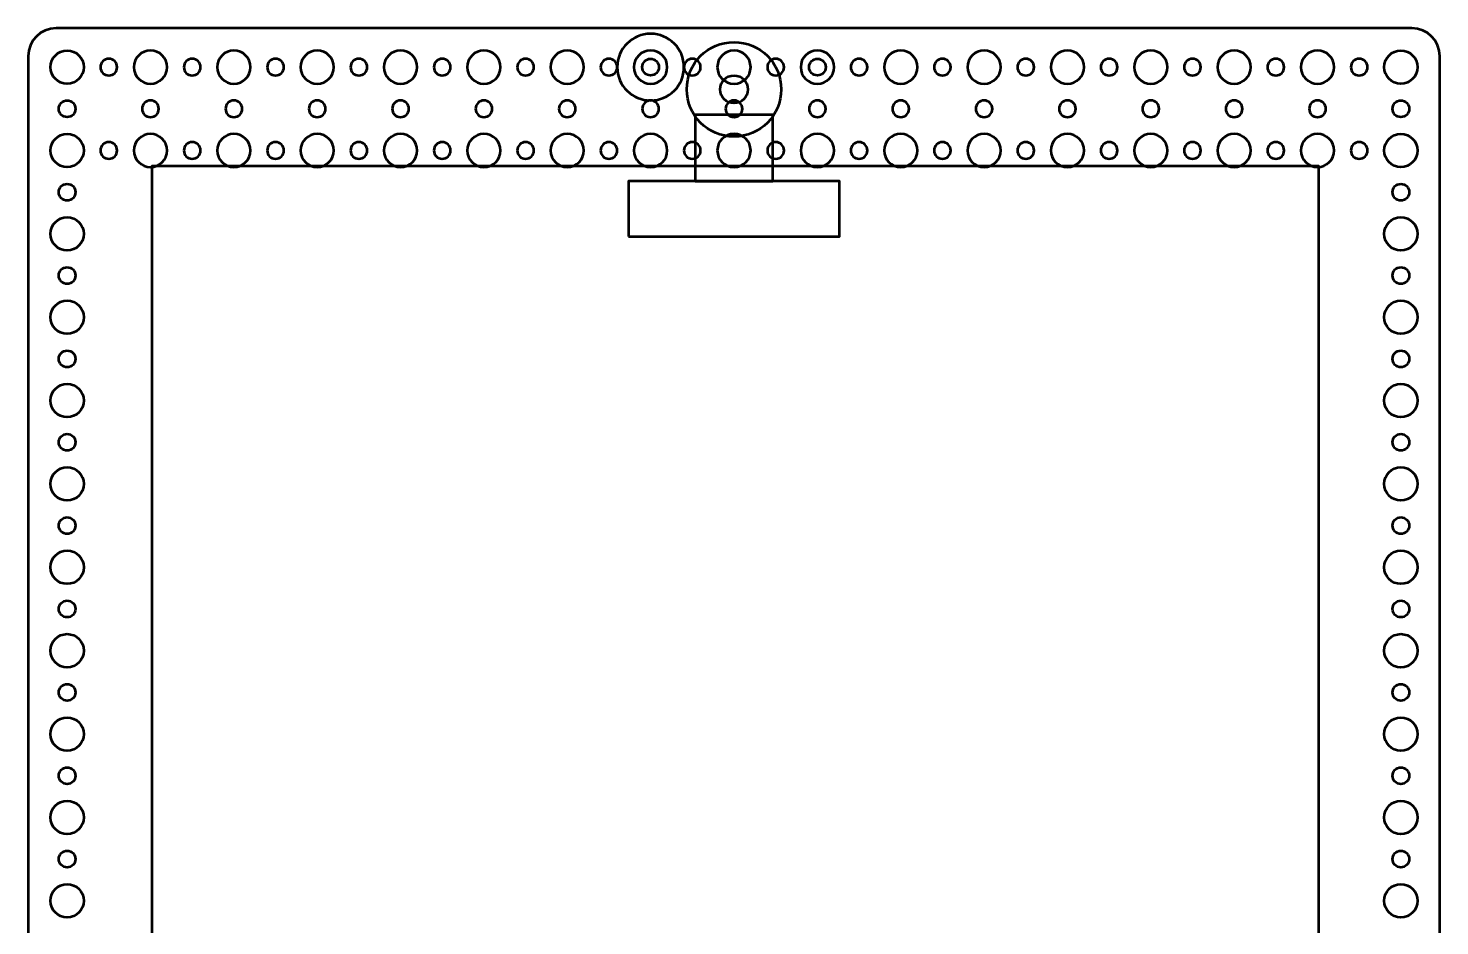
# Model space of a CAD drawing. Header units: centimetres. Extents: x -12.7 to 12.7, y -16.4 to 16.4.
# Drawn here: x -12.7 to 12.7, y 0.3 to 16.45 of the extents above; entities that cross this region are included whole.
import ezdxf

# ---------------------------------------------------------------- set-up
doc = ezdxf.new("R2010")
doc.units = ezdxf.units.CM
doc.header["$MEASUREMENT"] = 0
doc.layers.add('Layer 1', color=7, linetype='Continuous')

msp = doc.modelspace()

# ---------------------------------------------------------------- linework, layer by layer
at = {"layer": 'Layer 1', "color": 4, "lineweight": 53}
for points in [[(-0.70002, 13.70001), (0.69998, 13.70001), (0.69998, 14.89017), (-0.70002, 14.89017), (-0.70002, 13.70001)], [(-10.47354, -15.7323), (10.52646, -15.7323), (10.52646, 13.9677), (-10.47354, 13.9677), (-10.47354, -15.7323)], [(-1.90002, 12.7), (1.89998, 12.7), (1.89998, 13.7), (-1.90002, 13.7), (-1.90002, 12.7)]]:
    msp.add_lwpolyline(points, close=True, dxfattribs=at)
at = {"layer": 'Layer 1', "lineweight": 53}
for centre, major_axis in [((-11.99999, 15.74999), (0, 0.30001)), ((12.00001, 15.74999), (0, 0.30001)), ((-12, 15), (0, 0.15)), ((12, 15), (0, 0.15)), ((-11.99999, 14.24999), (0, 0.30001)), ((12.00001, 14.24999), (0, 0.30001)), ((-12, 13.5), (0, 0.15)), ((12, 13.5), (0, 0.15)), ((-11.99999, 12.74999), (0, 0.30001)), ((12.00001, 12.74999), (0, 0.30001)), ((-12, 12), (0, 0.15)), ((12, 12), (0, 0.15)), ((-11.99999, 11.24999), (0, 0.30001)), ((12.00001, 11.24999), (0, 0.30001)), ((-12, 10.5), (0, 0.15)), ((12, 10.5), (0, 0.15)), ((-11.99999, 9.74999), (0, 0.30001)), ((12.00001, 9.74999), (0, 0.30001)), ((-12, 9), (0, 0.15)), ((12, 9), (0, 0.15)), ((-11.99999, 8.24999), (0, 0.30001)), ((12.00001, 8.24999), (0, 0.30001)), ((-12, 7.5), (0, 0.15)), ((12, 7.5), (0, 0.15)), ((-11.99999, 6.74999), (0, 0.30001)), ((12.00001, 6.74999), (0, 0.30001)), ((-12, 6), (0, 0.15)), ((12, 6), (0, 0.15)), ((-11.99999, 5.24999), (0, 0.30001)), ((12.00001, 5.24999), (0, 0.30001)), ((-12, 4.5), (0, 0.15)), ((12, 4.5), (0, 0.15)), ((-11.99999, 3.74999), (0, 0.30001)), ((12.00001, 3.74999), (0, 0.30001)), ((-12, 3), (0, 0.15)), ((12, 3), (0, 0.15)), ((-11.99999, 2.24999), (0, 0.30001)), ((12.00001, 2.24999), (0, 0.30001)), ((-12, 1.5), (0, 0.15)), ((12, 1.5), (0, 0.15)), ((-11.99999, 0.74999), (0, 0.30001)), ((12.00001, 0.74999), (0, 0.30001))]:
    msp.add_ellipse(centre, major_axis=major_axis, ratio=1, dxfattribs=at)
at = {"layer": 'Layer 1', "color": 4, "lineweight": 53}
for centre, major_axis in [((0, 15.35), (0, 0.85)), ((-1.5, 15.75), (0, 0.15)), ((1.5, 15.75), (0, 0.15)), ((0, 15.35), (0, 0.25))]:
    msp.add_ellipse(centre, major_axis=major_axis, ratio=1, dxfattribs=at)
at = {"layer": 'Layer 1', "lineweight": 53}
for points, knots in [([(-12.7, -15.95), (-12.7, -15.95), (-12.7, 15.95), (-12.7, 15.95), (-12.7, 15.95), (-12.7, 16.22614), (-12.47614, 16.45), (-12.2, 16.45), (-12.2, 16.45), (-12.2, 16.45), (12.2, 16.45), (12.2, 16.45), (12.2, 16.45), (12.47614, 16.45), (12.7, 16.22614), (12.7, 15.95), (12.7, 15.95), (12.7, 15.95), (12.7, -15.95), (12.7, -15.95), (12.7, -15.95), (12.7, -16.22614), (12.47614, -16.45), (12.2, -16.45), (12.2, -16.45), (12.2, -16.45), (-12.2, -16.45), (-12.2, -16.45), (-12.2, -16.45), (-12.47614, -16.45), (-12.7, -16.22614), (-12.7, -15.95)], [0, 0, 0, 0, 0.11111111, 0.11111111, 0.11111111, 0.11111111, 0.22222222, 0.22222222, 0.22222222, 0.22222222, 0.33333333, 0.33333333, 0.33333333, 0.33333333, 0.44444444, 0.44444444, 0.44444444, 0.44444444, 0.55555556, 0.55555556, 0.55555556, 0.55555556, 0.66666667, 0.66666667, 0.66666667, 0.66666667, 0.77777778, 0.77777778, 0.77777778, 0.77777778, 1, 1, 1, 1]), ([(-10.8, 15.75), (-10.8, 15.91569), (-10.66569, 16.05), (-10.5, 16.05), (-10.5, 16.05), (-10.33431, 16.05), (-10.2, 15.91569), (-10.2, 15.75), (-10.2, 15.75), (-10.2, 15.58431), (-10.33431, 15.45), (-10.5, 15.45), (-10.5, 15.45), (-10.66569, 15.45), (-10.8, 15.58431), (-10.8, 15.75)], [0, 0, 0, 0, 0.2, 0.2, 0.2, 0.2, 0.4, 0.4, 0.4, 0.4, 0.6, 0.6, 0.6, 0.6, 1, 1, 1, 1]), ([(-9.3, 15.75), (-9.3, 15.91569), (-9.16569, 16.05), (-9, 16.05), (-9, 16.05), (-8.83431, 16.05), (-8.7, 15.91569), (-8.7, 15.75), (-8.7, 15.75), (-8.7, 15.58431), (-8.83431, 15.45), (-9, 15.45), (-9, 15.45), (-9.16569, 15.45), (-9.3, 15.58431), (-9.3, 15.75)], [0, 0, 0, 0, 0.2, 0.2, 0.2, 0.2, 0.4, 0.4, 0.4, 0.4, 0.6, 0.6, 0.6, 0.6, 1, 1, 1, 1]), ([(-7.8, 15.75), (-7.8, 15.91569), (-7.66569, 16.05), (-7.5, 16.05), (-7.5, 16.05), (-7.33431, 16.05), (-7.2, 15.91569), (-7.2, 15.75), (-7.2, 15.75), (-7.2, 15.58431), (-7.33431, 15.45), (-7.5, 15.45), (-7.5, 15.45), (-7.66569, 15.45), (-7.8, 15.58431), (-7.8, 15.75)], [0, 0, 0, 0, 0.2, 0.2, 0.2, 0.2, 0.4, 0.4, 0.4, 0.4, 0.6, 0.6, 0.6, 0.6, 1, 1, 1, 1]), ([(-6.3, 15.75), (-6.3, 15.91569), (-6.16569, 16.05), (-6, 16.05), (-6, 16.05), (-5.83431, 16.05), (-5.7, 15.91569), (-5.7, 15.75), (-5.7, 15.75), (-5.7, 15.58431), (-5.83431, 15.45), (-6, 15.45), (-6, 15.45), (-6.16569, 15.45), (-6.3, 15.58431), (-6.3, 15.75)], [0, 0, 0, 0, 0.2, 0.2, 0.2, 0.2, 0.4, 0.4, 0.4, 0.4, 0.6, 0.6, 0.6, 0.6, 1, 1, 1, 1]), ([(-4.8, 15.75), (-4.8, 15.91569), (-4.66569, 16.05), (-4.5, 16.05), (-4.5, 16.05), (-4.33431, 16.05), (-4.2, 15.91569), (-4.2, 15.75), (-4.2, 15.75), (-4.2, 15.58431), (-4.33431, 15.45), (-4.5, 15.45), (-4.5, 15.45), (-4.66569, 15.45), (-4.8, 15.58431), (-4.8, 15.75)], [0, 0, 0, 0, 0.2, 0.2, 0.2, 0.2, 0.4, 0.4, 0.4, 0.4, 0.6, 0.6, 0.6, 0.6, 1, 1, 1, 1]), ([(-3.3, 15.75), (-3.3, 15.91569), (-3.16569, 16.05), (-3, 16.05), (-3, 16.05), (-2.83431, 16.05), (-2.7, 15.91569), (-2.7, 15.75), (-2.7, 15.75), (-2.7, 15.58431), (-2.83431, 15.45), (-3, 15.45), (-3, 15.45), (-3.16569, 15.45), (-3.3, 15.58431), (-3.3, 15.75)], [0, 0, 0, 0, 0.2, 0.2, 0.2, 0.2, 0.4, 0.4, 0.4, 0.4, 0.6, 0.6, 0.6, 0.6, 1, 1, 1, 1]), ([(-1.8, 15.75), (-1.8, 15.91569), (-1.66569, 16.05), (-1.5, 16.05), (-1.5, 16.05), (-1.33431, 16.05), (-1.2, 15.91569), (-1.2, 15.75), (-1.2, 15.75), (-1.2, 15.58431), (-1.33431, 15.45), (-1.5, 15.45), (-1.5, 15.45), (-1.66569, 15.45), (-1.8, 15.58431), (-1.8, 15.75)], [0, 0, 0, 0, 0.2, 0.2, 0.2, 0.2, 0.4, 0.4, 0.4, 0.4, 0.6, 0.6, 0.6, 0.6, 1, 1, 1, 1]), ([(-0.3, 15.75), (-0.3, 15.91569), (-0.16569, 16.05), (0, 16.05), (0, 16.05), (0.16569, 16.05), (0.3, 15.91569), (0.3, 15.75), (0.3, 15.75), (0.3, 15.58431), (0.16569, 15.45), (0, 15.45), (0, 15.45), (-0.16569, 15.45), (-0.3, 15.58431), (-0.3, 15.75)], [0, 0, 0, 0, 0.2, 0.2, 0.2, 0.2, 0.4, 0.4, 0.4, 0.4, 0.6, 0.6, 0.6, 0.6, 1, 1, 1, 1]), ([(1.2, 15.75), (1.2, 15.91569), (1.33431, 16.05), (1.5, 16.05), (1.5, 16.05), (1.66569, 16.05), (1.8, 15.91569), (1.8, 15.75), (1.8, 15.75), (1.8, 15.58431), (1.66569, 15.45), (1.5, 15.45), (1.5, 15.45), (1.33431, 15.45), (1.2, 15.58431), (1.2, 15.75)], [0, 0, 0, 0, 0.2, 0.2, 0.2, 0.2, 0.4, 0.4, 0.4, 0.4, 0.6, 0.6, 0.6, 0.6, 1, 1, 1, 1]), ([(2.7, 15.75), (2.7, 15.91569), (2.83431, 16.05), (3, 16.05), (3, 16.05), (3.16569, 16.05), (3.3, 15.91569), (3.3, 15.75), (3.3, 15.75), (3.3, 15.58431), (3.16569, 15.45), (3, 15.45), (3, 15.45), (2.83431, 15.45), (2.7, 15.58431), (2.7, 15.75)], [0, 0, 0, 0, 0.2, 0.2, 0.2, 0.2, 0.4, 0.4, 0.4, 0.4, 0.6, 0.6, 0.6, 0.6, 1, 1, 1, 1]), ([(4.2, 15.75), (4.2, 15.91569), (4.33431, 16.05), (4.5, 16.05), (4.5, 16.05), (4.66569, 16.05), (4.8, 15.91569), (4.8, 15.75), (4.8, 15.75), (4.8, 15.58431), (4.66569, 15.45), (4.5, 15.45), (4.5, 15.45), (4.33431, 15.45), (4.2, 15.58431), (4.2, 15.75)], [0, 0, 0, 0, 0.2, 0.2, 0.2, 0.2, 0.4, 0.4, 0.4, 0.4, 0.6, 0.6, 0.6, 0.6, 1, 1, 1, 1]), ([(5.7, 15.75), (5.7, 15.91569), (5.83431, 16.05), (6, 16.05), (6, 16.05), (6.16569, 16.05), (6.3, 15.91569), (6.3, 15.75), (6.3, 15.75), (6.3, 15.58431), (6.16569, 15.45), (6, 15.45), (6, 15.45), (5.83431, 15.45), (5.7, 15.58431), (5.7, 15.75)], [0, 0, 0, 0, 0.2, 0.2, 0.2, 0.2, 0.4, 0.4, 0.4, 0.4, 0.6, 0.6, 0.6, 0.6, 1, 1, 1, 1]), ([(7.2, 15.75), (7.2, 15.91569), (7.33431, 16.05), (7.5, 16.05), (7.5, 16.05), (7.66569, 16.05), (7.8, 15.91569), (7.8, 15.75), (7.8, 15.75), (7.8, 15.58431), (7.66569, 15.45), (7.5, 15.45), (7.5, 15.45), (7.33431, 15.45), (7.2, 15.58431), (7.2, 15.75)], [0, 0, 0, 0, 0.2, 0.2, 0.2, 0.2, 0.4, 0.4, 0.4, 0.4, 0.6, 0.6, 0.6, 0.6, 1, 1, 1, 1]), ([(8.7, 15.75), (8.7, 15.91569), (8.83431, 16.05), (9, 16.05), (9, 16.05), (9.16569, 16.05), (9.3, 15.91569), (9.3, 15.75), (9.3, 15.75), (9.3, 15.58431), (9.16569, 15.45), (9, 15.45), (9, 15.45), (8.83431, 15.45), (8.7, 15.58431), (8.7, 15.75)], [0, 0, 0, 0, 0.2, 0.2, 0.2, 0.2, 0.4, 0.4, 0.4, 0.4, 0.6, 0.6, 0.6, 0.6, 1, 1, 1, 1]), ([(10.2, 15.75), (10.2, 15.91569), (10.33431, 16.05), (10.5, 16.05), (10.5, 16.05), (10.66569, 16.05), (10.8, 15.91569), (10.8, 15.75), (10.8, 15.75), (10.8, 15.58431), (10.66569, 15.45), (10.5, 15.45), (10.5, 15.45), (10.33431, 15.45), (10.2, 15.58431), (10.2, 15.75)], [0, 0, 0, 0, 0.2, 0.2, 0.2, 0.2, 0.4, 0.4, 0.4, 0.4, 0.6, 0.6, 0.6, 0.6, 1, 1, 1, 1]), ([(-11.4, 15.75), (-11.4, 15.83284), (-11.33284, 15.9), (-11.25, 15.9), (-11.25, 15.9), (-11.16716, 15.9), (-11.1, 15.83284), (-11.1, 15.75), (-11.1, 15.75), (-11.1, 15.66716), (-11.16716, 15.6), (-11.25, 15.6), (-11.25, 15.6), (-11.33284, 15.6), (-11.4, 15.66716), (-11.4, 15.75)], [0, 0, 0, 0, 0.2, 0.2, 0.2, 0.2, 0.4, 0.4, 0.4, 0.4, 0.6, 0.6, 0.6, 0.6, 1, 1, 1, 1]), ([(-9.9, 15.75), (-9.9, 15.83284), (-9.83284, 15.9), (-9.75, 15.9), (-9.75, 15.9), (-9.66716, 15.9), (-9.6, 15.83284), (-9.6, 15.75), (-9.6, 15.75), (-9.6, 15.66716), (-9.66716, 15.6), (-9.75, 15.6), (-9.75, 15.6), (-9.83284, 15.6), (-9.9, 15.66716), (-9.9, 15.75)], [0, 0, 0, 0, 0.2, 0.2, 0.2, 0.2, 0.4, 0.4, 0.4, 0.4, 0.6, 0.6, 0.6, 0.6, 1, 1, 1, 1]), ([(-8.4, 15.75), (-8.4, 15.83284), (-8.33284, 15.9), (-8.25, 15.9), (-8.25, 15.9), (-8.16716, 15.9), (-8.1, 15.83284), (-8.1, 15.75), (-8.1, 15.75), (-8.1, 15.66716), (-8.16716, 15.6), (-8.25, 15.6), (-8.25, 15.6), (-8.33284, 15.6), (-8.4, 15.66716), (-8.4, 15.75)], [0, 0, 0, 0, 0.2, 0.2, 0.2, 0.2, 0.4, 0.4, 0.4, 0.4, 0.6, 0.6, 0.6, 0.6, 1, 1, 1, 1]), ([(-6.9, 15.75), (-6.9, 15.83284), (-6.83284, 15.9), (-6.75, 15.9), (-6.75, 15.9), (-6.66716, 15.9), (-6.6, 15.83284), (-6.6, 15.75), (-6.6, 15.75), (-6.6, 15.66716), (-6.66716, 15.6), (-6.75, 15.6), (-6.75, 15.6), (-6.83284, 15.6), (-6.9, 15.66716), (-6.9, 15.75)], [0, 0, 0, 0, 0.2, 0.2, 0.2, 0.2, 0.4, 0.4, 0.4, 0.4, 0.6, 0.6, 0.6, 0.6, 1, 1, 1, 1]), ([(-5.4, 15.75), (-5.4, 15.83284), (-5.33284, 15.9), (-5.25, 15.9), (-5.25, 15.9), (-5.16716, 15.9), (-5.1, 15.83284), (-5.1, 15.75), (-5.1, 15.75), (-5.1, 15.66716), (-5.16716, 15.6), (-5.25, 15.6), (-5.25, 15.6), (-5.33284, 15.6), (-5.4, 15.66716), (-5.4, 15.75)], [0, 0, 0, 0, 0.2, 0.2, 0.2, 0.2, 0.4, 0.4, 0.4, 0.4, 0.6, 0.6, 0.6, 0.6, 1, 1, 1, 1]), ([(-3.9, 15.75), (-3.9, 15.83284), (-3.83284, 15.9), (-3.75, 15.9), (-3.75, 15.9), (-3.66716, 15.9), (-3.6, 15.83284), (-3.6, 15.75), (-3.6, 15.75), (-3.6, 15.66716), (-3.66716, 15.6), (-3.75, 15.6), (-3.75, 15.6), (-3.83284, 15.6), (-3.9, 15.66716), (-3.9, 15.75)], [0, 0, 0, 0, 0.2, 0.2, 0.2, 0.2, 0.4, 0.4, 0.4, 0.4, 0.6, 0.6, 0.6, 0.6, 1, 1, 1, 1]), ([(-2.4, 15.75), (-2.4, 15.83284), (-2.33284, 15.9), (-2.25, 15.9), (-2.25, 15.9), (-2.16716, 15.9), (-2.1, 15.83284), (-2.1, 15.75), (-2.1, 15.75), (-2.1, 15.66716), (-2.16716, 15.6), (-2.25, 15.6), (-2.25, 15.6), (-2.33284, 15.6), (-2.4, 15.66716), (-2.4, 15.75)], [0, 0, 0, 0, 0.2, 0.2, 0.2, 0.2, 0.4, 0.4, 0.4, 0.4, 0.6, 0.6, 0.6, 0.6, 1, 1, 1, 1]), ([(-0.9, 15.75), (-0.9, 15.83284), (-0.83284, 15.9), (-0.75, 15.9), (-0.75, 15.9), (-0.66716, 15.9), (-0.6, 15.83284), (-0.6, 15.75), (-0.6, 15.75), (-0.6, 15.66716), (-0.66716, 15.6), (-0.75, 15.6), (-0.75, 15.6), (-0.83284, 15.6), (-0.9, 15.66716), (-0.9, 15.75)], [0, 0, 0, 0, 0.2, 0.2, 0.2, 0.2, 0.4, 0.4, 0.4, 0.4, 0.6, 0.6, 0.6, 0.6, 1, 1, 1, 1]), ([(0.6, 15.75), (0.6, 15.83284), (0.66716, 15.9), (0.75, 15.9), (0.75, 15.9), (0.83284, 15.9), (0.9, 15.83284), (0.9, 15.75), (0.9, 15.75), (0.9, 15.66716), (0.83284, 15.6), (0.75, 15.6), (0.75, 15.6), (0.66716, 15.6), (0.6, 15.66716), (0.6, 15.75)], [0, 0, 0, 0, 0.2, 0.2, 0.2, 0.2, 0.4, 0.4, 0.4, 0.4, 0.6, 0.6, 0.6, 0.6, 1, 1, 1, 1]), ([(2.1, 15.75), (2.1, 15.83284), (2.16716, 15.9), (2.25, 15.9), (2.25, 15.9), (2.33284, 15.9), (2.4, 15.83284), (2.4, 15.75), (2.4, 15.75), (2.4, 15.66716), (2.33284, 15.6), (2.25, 15.6), (2.25, 15.6), (2.16716, 15.6), (2.1, 15.66716), (2.1, 15.75)], [0, 0, 0, 0, 0.2, 0.2, 0.2, 0.2, 0.4, 0.4, 0.4, 0.4, 0.6, 0.6, 0.6, 0.6, 1, 1, 1, 1]), ([(3.6, 15.75), (3.6, 15.83284), (3.66716, 15.9), (3.75, 15.9), (3.75, 15.9), (3.83284, 15.9), (3.9, 15.83284), (3.9, 15.75), (3.9, 15.75), (3.9, 15.66716), (3.83284, 15.6), (3.75, 15.6), (3.75, 15.6), (3.66716, 15.6), (3.6, 15.66716), (3.6, 15.75)], [0, 0, 0, 0, 0.2, 0.2, 0.2, 0.2, 0.4, 0.4, 0.4, 0.4, 0.6, 0.6, 0.6, 0.6, 1, 1, 1, 1]), ([(5.1, 15.75), (5.1, 15.83284), (5.16716, 15.9), (5.25, 15.9), (5.25, 15.9), (5.33284, 15.9), (5.4, 15.83284), (5.4, 15.75), (5.4, 15.75), (5.4, 15.66716), (5.33284, 15.6), (5.25, 15.6), (5.25, 15.6), (5.16716, 15.6), (5.1, 15.66716), (5.1, 15.75)], [0, 0, 0, 0, 0.2, 0.2, 0.2, 0.2, 0.4, 0.4, 0.4, 0.4, 0.6, 0.6, 0.6, 0.6, 1, 1, 1, 1]), ([(6.6, 15.75), (6.6, 15.83284), (6.66716, 15.9), (6.75, 15.9), (6.75, 15.9), (6.83284, 15.9), (6.9, 15.83284), (6.9, 15.75), (6.9, 15.75), (6.9, 15.66716), (6.83284, 15.6), (6.75, 15.6), (6.75, 15.6), (6.66716, 15.6), (6.6, 15.66716), (6.6, 15.75)], [0, 0, 0, 0, 0.2, 0.2, 0.2, 0.2, 0.4, 0.4, 0.4, 0.4, 0.6, 0.6, 0.6, 0.6, 1, 1, 1, 1]), ([(8.1, 15.75), (8.1, 15.83284), (8.16716, 15.9), (8.25, 15.9), (8.25, 15.9), (8.33284, 15.9), (8.4, 15.83284), (8.4, 15.75), (8.4, 15.75), (8.4, 15.66716), (8.33284, 15.6), (8.25, 15.6), (8.25, 15.6), (8.16716, 15.6), (8.1, 15.66716), (8.1, 15.75)], [0, 0, 0, 0, 0.2, 0.2, 0.2, 0.2, 0.4, 0.4, 0.4, 0.4, 0.6, 0.6, 0.6, 0.6, 1, 1, 1, 1]), ([(9.6, 15.75), (9.6, 15.83284), (9.66716, 15.9), (9.75, 15.9), (9.75, 15.9), (9.83284, 15.9), (9.9, 15.83284), (9.9, 15.75), (9.9, 15.75), (9.9, 15.66716), (9.83284, 15.6), (9.75, 15.6), (9.75, 15.6), (9.66716, 15.6), (9.6, 15.66716), (9.6, 15.75)], [0, 0, 0, 0, 0.2, 0.2, 0.2, 0.2, 0.4, 0.4, 0.4, 0.4, 0.6, 0.6, 0.6, 0.6, 1, 1, 1, 1]), ([(11.1, 15.75), (11.1, 15.83284), (11.16716, 15.9), (11.25, 15.9), (11.25, 15.9), (11.33284, 15.9), (11.4, 15.83284), (11.4, 15.75), (11.4, 15.75), (11.4, 15.66716), (11.33284, 15.6), (11.25, 15.6), (11.25, 15.6), (11.16716, 15.6), (11.1, 15.66716), (11.1, 15.75)], [0, 0, 0, 0, 0.2, 0.2, 0.2, 0.2, 0.4, 0.4, 0.4, 0.4, 0.6, 0.6, 0.6, 0.6, 1, 1, 1, 1]), ([(-10.65, 15), (-10.65, 15.08284), (-10.58284, 15.15), (-10.5, 15.15), (-10.5, 15.15), (-10.41716, 15.15), (-10.35, 15.08284), (-10.35, 15), (-10.35, 15), (-10.35, 14.91716), (-10.41716, 14.85), (-10.5, 14.85), (-10.5, 14.85), (-10.58284, 14.85), (-10.65, 14.91716), (-10.65, 15)], [0, 0, 0, 0, 0.2, 0.2, 0.2, 0.2, 0.4, 0.4, 0.4, 0.4, 0.6, 0.6, 0.6, 0.6, 1, 1, 1, 1]), ([(-9.15, 15), (-9.15, 15.08284), (-9.08284, 15.15), (-9, 15.15), (-9, 15.15), (-8.91716, 15.15), (-8.85, 15.08284), (-8.85, 15), (-8.85, 15), (-8.85, 14.91716), (-8.91716, 14.85), (-9, 14.85), (-9, 14.85), (-9.08284, 14.85), (-9.15, 14.91716), (-9.15, 15)], [0, 0, 0, 0, 0.2, 0.2, 0.2, 0.2, 0.4, 0.4, 0.4, 0.4, 0.6, 0.6, 0.6, 0.6, 1, 1, 1, 1]), ([(-7.65, 15), (-7.65, 15.08284), (-7.58284, 15.15), (-7.5, 15.15), (-7.5, 15.15), (-7.41716, 15.15), (-7.35, 15.08284), (-7.35, 15), (-7.35, 15), (-7.35, 14.91716), (-7.41716, 14.85), (-7.5, 14.85), (-7.5, 14.85), (-7.58284, 14.85), (-7.65, 14.91716), (-7.65, 15)], [0, 0, 0, 0, 0.2, 0.2, 0.2, 0.2, 0.4, 0.4, 0.4, 0.4, 0.6, 0.6, 0.6, 0.6, 1, 1, 1, 1]), ([(-6.15, 15), (-6.15, 15.08284), (-6.08284, 15.15), (-6, 15.15), (-6, 15.15), (-5.91716, 15.15), (-5.85, 15.08284), (-5.85, 15), (-5.85, 15), (-5.85, 14.91716), (-5.91716, 14.85), (-6, 14.85), (-6, 14.85), (-6.08284, 14.85), (-6.15, 14.91716), (-6.15, 15)], [0, 0, 0, 0, 0.2, 0.2, 0.2, 0.2, 0.4, 0.4, 0.4, 0.4, 0.6, 0.6, 0.6, 0.6, 1, 1, 1, 1]), ([(-4.65, 15), (-4.65, 15.08284), (-4.58284, 15.15), (-4.5, 15.15), (-4.5, 15.15), (-4.41716, 15.15), (-4.35, 15.08284), (-4.35, 15), (-4.35, 15), (-4.35, 14.91716), (-4.41716, 14.85), (-4.5, 14.85), (-4.5, 14.85), (-4.58284, 14.85), (-4.65, 14.91716), (-4.65, 15)], [0, 0, 0, 0, 0.2, 0.2, 0.2, 0.2, 0.4, 0.4, 0.4, 0.4, 0.6, 0.6, 0.6, 0.6, 1, 1, 1, 1]), ([(-3.15, 15), (-3.15, 15.08284), (-3.08284, 15.15), (-3, 15.15), (-3, 15.15), (-2.91716, 15.15), (-2.85, 15.08284), (-2.85, 15), (-2.85, 15), (-2.85, 14.91716), (-2.91716, 14.85), (-3, 14.85), (-3, 14.85), (-3.08284, 14.85), (-3.15, 14.91716), (-3.15, 15)], [0, 0, 0, 0, 0.2, 0.2, 0.2, 0.2, 0.4, 0.4, 0.4, 0.4, 0.6, 0.6, 0.6, 0.6, 1, 1, 1, 1]), ([(-1.65, 15), (-1.65, 15.08284), (-1.58284, 15.15), (-1.5, 15.15), (-1.5, 15.15), (-1.41716, 15.15), (-1.35, 15.08284), (-1.35, 15), (-1.35, 15), (-1.35, 14.91716), (-1.41716, 14.85), (-1.5, 14.85), (-1.5, 14.85), (-1.58284, 14.85), (-1.65, 14.91716), (-1.65, 15)], [0, 0, 0, 0, 0.2, 0.2, 0.2, 0.2, 0.4, 0.4, 0.4, 0.4, 0.6, 0.6, 0.6, 0.6, 1, 1, 1, 1]), ([(-0.15, 15), (-0.15, 15.08284), (-0.08284, 15.15), (0, 15.15), (0, 15.15), (0.08284, 15.15), (0.15, 15.08284), (0.15, 15), (0.15, 15), (0.15, 14.91716), (0.08284, 14.85), (0, 14.85), (0, 14.85), (-0.08284, 14.85), (-0.15, 14.91716), (-0.15, 15)], [0, 0, 0, 0, 0.2, 0.2, 0.2, 0.2, 0.4, 0.4, 0.4, 0.4, 0.6, 0.6, 0.6, 0.6, 1, 1, 1, 1]), ([(1.35, 15), (1.35, 15.08284), (1.41716, 15.15), (1.5, 15.15), (1.5, 15.15), (1.58284, 15.15), (1.65, 15.08284), (1.65, 15), (1.65, 15), (1.65, 14.91716), (1.58284, 14.85), (1.5, 14.85), (1.5, 14.85), (1.41716, 14.85), (1.35, 14.91716), (1.35, 15)], [0, 0, 0, 0, 0.2, 0.2, 0.2, 0.2, 0.4, 0.4, 0.4, 0.4, 0.6, 0.6, 0.6, 0.6, 1, 1, 1, 1]), ([(2.85, 15), (2.85, 15.08284), (2.91716, 15.15), (3, 15.15), (3, 15.15), (3.08284, 15.15), (3.15, 15.08284), (3.15, 15), (3.15, 15), (3.15, 14.91716), (3.08284, 14.85), (3, 14.85), (3, 14.85), (2.91716, 14.85), (2.85, 14.91716), (2.85, 15)], [0, 0, 0, 0, 0.2, 0.2, 0.2, 0.2, 0.4, 0.4, 0.4, 0.4, 0.6, 0.6, 0.6, 0.6, 1, 1, 1, 1]), ([(4.35, 15), (4.35, 15.08284), (4.41716, 15.15), (4.5, 15.15), (4.5, 15.15), (4.58284, 15.15), (4.65, 15.08284), (4.65, 15), (4.65, 15), (4.65, 14.91716), (4.58284, 14.85), (4.5, 14.85), (4.5, 14.85), (4.41716, 14.85), (4.35, 14.91716), (4.35, 15)], [0, 0, 0, 0, 0.2, 0.2, 0.2, 0.2, 0.4, 0.4, 0.4, 0.4, 0.6, 0.6, 0.6, 0.6, 1, 1, 1, 1]), ([(5.85, 15), (5.85, 15.08284), (5.91716, 15.15), (6, 15.15), (6, 15.15), (6.08284, 15.15), (6.15, 15.08284), (6.15, 15), (6.15, 15), (6.15, 14.91716), (6.08284, 14.85), (6, 14.85), (6, 14.85), (5.91716, 14.85), (5.85, 14.91716), (5.85, 15)], [0, 0, 0, 0, 0.2, 0.2, 0.2, 0.2, 0.4, 0.4, 0.4, 0.4, 0.6, 0.6, 0.6, 0.6, 1, 1, 1, 1]), ([(7.35, 15), (7.35, 15.08284), (7.41716, 15.15), (7.5, 15.15), (7.5, 15.15), (7.58284, 15.15), (7.65, 15.08284), (7.65, 15), (7.65, 15), (7.65, 14.91716), (7.58284, 14.85), (7.5, 14.85), (7.5, 14.85), (7.41716, 14.85), (7.35, 14.91716), (7.35, 15)], [0, 0, 0, 0, 0.2, 0.2, 0.2, 0.2, 0.4, 0.4, 0.4, 0.4, 0.6, 0.6, 0.6, 0.6, 1, 1, 1, 1]), ([(8.85, 15), (8.85, 15.08284), (8.91716, 15.15), (9, 15.15), (9, 15.15), (9.08284, 15.15), (9.15, 15.08284), (9.15, 15), (9.15, 15), (9.15, 14.91716), (9.08284, 14.85), (9, 14.85), (9, 14.85), (8.91716, 14.85), (8.85, 14.91716), (8.85, 15)], [0, 0, 0, 0, 0.2, 0.2, 0.2, 0.2, 0.4, 0.4, 0.4, 0.4, 0.6, 0.6, 0.6, 0.6, 1, 1, 1, 1]), ([(10.35, 15), (10.35, 15.08284), (10.41716, 15.15), (10.5, 15.15), (10.5, 15.15), (10.58284, 15.15), (10.65, 15.08284), (10.65, 15), (10.65, 15), (10.65, 14.91716), (10.58284, 14.85), (10.5, 14.85), (10.5, 14.85), (10.41716, 14.85), (10.35, 14.91716), (10.35, 15)], [0, 0, 0, 0, 0.2, 0.2, 0.2, 0.2, 0.4, 0.4, 0.4, 0.4, 0.6, 0.6, 0.6, 0.6, 1, 1, 1, 1]), ([(-10.8, 14.25), (-10.8, 14.41569), (-10.66569, 14.55), (-10.5, 14.55), (-10.5, 14.55), (-10.33431, 14.55), (-10.2, 14.41569), (-10.2, 14.25), (-10.2, 14.25), (-10.2, 14.08431), (-10.33431, 13.95), (-10.5, 13.95), (-10.5, 13.95), (-10.66569, 13.95), (-10.8, 14.08431), (-10.8, 14.25)], [0, 0, 0, 0, 0.2, 0.2, 0.2, 0.2, 0.4, 0.4, 0.4, 0.4, 0.6, 0.6, 0.6, 0.6, 1, 1, 1, 1]), ([(-9.3, 14.25), (-9.3, 14.41569), (-9.16569, 14.55), (-9, 14.55), (-9, 14.55), (-8.83431, 14.55), (-8.7, 14.41569), (-8.7, 14.25), (-8.7, 14.25), (-8.7, 14.08431), (-8.83431, 13.95), (-9, 13.95), (-9, 13.95), (-9.16569, 13.95), (-9.3, 14.08431), (-9.3, 14.25)], [0, 0, 0, 0, 0.2, 0.2, 0.2, 0.2, 0.4, 0.4, 0.4, 0.4, 0.6, 0.6, 0.6, 0.6, 1, 1, 1, 1]), ([(-7.8, 14.25), (-7.8, 14.41569), (-7.66569, 14.55), (-7.5, 14.55), (-7.5, 14.55), (-7.33431, 14.55), (-7.2, 14.41569), (-7.2, 14.25), (-7.2, 14.25), (-7.2, 14.08431), (-7.33431, 13.95), (-7.5, 13.95), (-7.5, 13.95), (-7.66569, 13.95), (-7.8, 14.08431), (-7.8, 14.25)], [0, 0, 0, 0, 0.2, 0.2, 0.2, 0.2, 0.4, 0.4, 0.4, 0.4, 0.6, 0.6, 0.6, 0.6, 1, 1, 1, 1]), ([(-6.3, 14.25), (-6.3, 14.41569), (-6.16569, 14.55), (-6, 14.55), (-6, 14.55), (-5.83431, 14.55), (-5.7, 14.41569), (-5.7, 14.25), (-5.7, 14.25), (-5.7, 14.08431), (-5.83431, 13.95), (-6, 13.95), (-6, 13.95), (-6.16569, 13.95), (-6.3, 14.08431), (-6.3, 14.25)], [0, 0, 0, 0, 0.2, 0.2, 0.2, 0.2, 0.4, 0.4, 0.4, 0.4, 0.6, 0.6, 0.6, 0.6, 1, 1, 1, 1]), ([(-4.8, 14.25), (-4.8, 14.41569), (-4.66569, 14.55), (-4.5, 14.55), (-4.5, 14.55), (-4.33431, 14.55), (-4.2, 14.41569), (-4.2, 14.25), (-4.2, 14.25), (-4.2, 14.08431), (-4.33431, 13.95), (-4.5, 13.95), (-4.5, 13.95), (-4.66569, 13.95), (-4.8, 14.08431), (-4.8, 14.25)], [0, 0, 0, 0, 0.2, 0.2, 0.2, 0.2, 0.4, 0.4, 0.4, 0.4, 0.6, 0.6, 0.6, 0.6, 1, 1, 1, 1]), ([(-3.3, 14.25), (-3.3, 14.41569), (-3.16569, 14.55), (-3, 14.55), (-3, 14.55), (-2.83431, 14.55), (-2.7, 14.41569), (-2.7, 14.25), (-2.7, 14.25), (-2.7, 14.08431), (-2.83431, 13.95), (-3, 13.95), (-3, 13.95), (-3.16569, 13.95), (-3.3, 14.08431), (-3.3, 14.25)], [0, 0, 0, 0, 0.2, 0.2, 0.2, 0.2, 0.4, 0.4, 0.4, 0.4, 0.6, 0.6, 0.6, 0.6, 1, 1, 1, 1]), ([(-1.8, 14.25), (-1.8, 14.41569), (-1.66569, 14.55), (-1.5, 14.55), (-1.5, 14.55), (-1.33431, 14.55), (-1.2, 14.41569), (-1.2, 14.25), (-1.2, 14.25), (-1.2, 14.08431), (-1.33431, 13.95), (-1.5, 13.95), (-1.5, 13.95), (-1.66569, 13.95), (-1.8, 14.08431), (-1.8, 14.25)], [0, 0, 0, 0, 0.2, 0.2, 0.2, 0.2, 0.4, 0.4, 0.4, 0.4, 0.6, 0.6, 0.6, 0.6, 1, 1, 1, 1]), ([(-0.3, 14.25), (-0.3, 14.41569), (-0.16569, 14.55), (0, 14.55), (0, 14.55), (0.16569, 14.55), (0.3, 14.41569), (0.3, 14.25), (0.3, 14.25), (0.3, 14.08431), (0.16569, 13.95), (0, 13.95), (0, 13.95), (-0.16569, 13.95), (-0.3, 14.08431), (-0.3, 14.25)], [0, 0, 0, 0, 0.2, 0.2, 0.2, 0.2, 0.4, 0.4, 0.4, 0.4, 0.6, 0.6, 0.6, 0.6, 1, 1, 1, 1]), ([(1.2, 14.25), (1.2, 14.41569), (1.33431, 14.55), (1.5, 14.55), (1.5, 14.55), (1.66569, 14.55), (1.8, 14.41569), (1.8, 14.25), (1.8, 14.25), (1.8, 14.08431), (1.66569, 13.95), (1.5, 13.95), (1.5, 13.95), (1.33431, 13.95), (1.2, 14.08431), (1.2, 14.25)], [0, 0, 0, 0, 0.2, 0.2, 0.2, 0.2, 0.4, 0.4, 0.4, 0.4, 0.6, 0.6, 0.6, 0.6, 1, 1, 1, 1]), ([(2.7, 14.25), (2.7, 14.41569), (2.83431, 14.55), (3, 14.55), (3, 14.55), (3.16569, 14.55), (3.3, 14.41569), (3.3, 14.25), (3.3, 14.25), (3.3, 14.08431), (3.16569, 13.95), (3, 13.95), (3, 13.95), (2.83431, 13.95), (2.7, 14.08431), (2.7, 14.25)], [0, 0, 0, 0, 0.2, 0.2, 0.2, 0.2, 0.4, 0.4, 0.4, 0.4, 0.6, 0.6, 0.6, 0.6, 1, 1, 1, 1]), ([(4.2, 14.25), (4.2, 14.41569), (4.33431, 14.55), (4.5, 14.55), (4.5, 14.55), (4.66569, 14.55), (4.8, 14.41569), (4.8, 14.25), (4.8, 14.25), (4.8, 14.08431), (4.66569, 13.95), (4.5, 13.95), (4.5, 13.95), (4.33431, 13.95), (4.2, 14.08431), (4.2, 14.25)], [0, 0, 0, 0, 0.2, 0.2, 0.2, 0.2, 0.4, 0.4, 0.4, 0.4, 0.6, 0.6, 0.6, 0.6, 1, 1, 1, 1]), ([(5.7, 14.25), (5.7, 14.41569), (5.83431, 14.55), (6, 14.55), (6, 14.55), (6.16569, 14.55), (6.3, 14.41569), (6.3, 14.25), (6.3, 14.25), (6.3, 14.08431), (6.16569, 13.95), (6, 13.95), (6, 13.95), (5.83431, 13.95), (5.7, 14.08431), (5.7, 14.25)], [0, 0, 0, 0, 0.2, 0.2, 0.2, 0.2, 0.4, 0.4, 0.4, 0.4, 0.6, 0.6, 0.6, 0.6, 1, 1, 1, 1]), ([(7.2, 14.25), (7.2, 14.41569), (7.33431, 14.55), (7.5, 14.55), (7.5, 14.55), (7.66569, 14.55), (7.8, 14.41569), (7.8, 14.25), (7.8, 14.25), (7.8, 14.08431), (7.66569, 13.95), (7.5, 13.95), (7.5, 13.95), (7.33431, 13.95), (7.2, 14.08431), (7.2, 14.25)], [0, 0, 0, 0, 0.2, 0.2, 0.2, 0.2, 0.4, 0.4, 0.4, 0.4, 0.6, 0.6, 0.6, 0.6, 1, 1, 1, 1]), ([(8.7, 14.25), (8.7, 14.41569), (8.83431, 14.55), (9, 14.55), (9, 14.55), (9.16569, 14.55), (9.3, 14.41569), (9.3, 14.25), (9.3, 14.25), (9.3, 14.08431), (9.16569, 13.95), (9, 13.95), (9, 13.95), (8.83431, 13.95), (8.7, 14.08431), (8.7, 14.25)], [0, 0, 0, 0, 0.2, 0.2, 0.2, 0.2, 0.4, 0.4, 0.4, 0.4, 0.6, 0.6, 0.6, 0.6, 1, 1, 1, 1]), ([(10.2, 14.25), (10.2, 14.41569), (10.33431, 14.55), (10.5, 14.55), (10.5, 14.55), (10.66569, 14.55), (10.8, 14.41569), (10.8, 14.25), (10.8, 14.25), (10.8, 14.08431), (10.66569, 13.95), (10.5, 13.95), (10.5, 13.95), (10.33431, 13.95), (10.2, 14.08431), (10.2, 14.25)], [0, 0, 0, 0, 0.2, 0.2, 0.2, 0.2, 0.4, 0.4, 0.4, 0.4, 0.6, 0.6, 0.6, 0.6, 1, 1, 1, 1]), ([(-11.4, 14.25), (-11.4, 14.33284), (-11.33284, 14.4), (-11.25, 14.4), (-11.25, 14.4), (-11.16716, 14.4), (-11.1, 14.33284), (-11.1, 14.25), (-11.1, 14.25), (-11.1, 14.16716), (-11.16716, 14.1), (-11.25, 14.1), (-11.25, 14.1), (-11.33284, 14.1), (-11.4, 14.16716), (-11.4, 14.25)], [0, 0, 0, 0, 0.2, 0.2, 0.2, 0.2, 0.4, 0.4, 0.4, 0.4, 0.6, 0.6, 0.6, 0.6, 1, 1, 1, 1]), ([(-9.9, 14.25), (-9.9, 14.33284), (-9.83284, 14.4), (-9.75, 14.4), (-9.75, 14.4), (-9.66716, 14.4), (-9.6, 14.33284), (-9.6, 14.25), (-9.6, 14.25), (-9.6, 14.16716), (-9.66716, 14.1), (-9.75, 14.1), (-9.75, 14.1), (-9.83284, 14.1), (-9.9, 14.16716), (-9.9, 14.25)], [0, 0, 0, 0, 0.2, 0.2, 0.2, 0.2, 0.4, 0.4, 0.4, 0.4, 0.6, 0.6, 0.6, 0.6, 1, 1, 1, 1]), ([(-8.4, 14.25), (-8.4, 14.33284), (-8.33284, 14.4), (-8.25, 14.4), (-8.25, 14.4), (-8.16716, 14.4), (-8.1, 14.33284), (-8.1, 14.25), (-8.1, 14.25), (-8.1, 14.16716), (-8.16716, 14.1), (-8.25, 14.1), (-8.25, 14.1), (-8.33284, 14.1), (-8.4, 14.16716), (-8.4, 14.25)], [0, 0, 0, 0, 0.2, 0.2, 0.2, 0.2, 0.4, 0.4, 0.4, 0.4, 0.6, 0.6, 0.6, 0.6, 1, 1, 1, 1]), ([(-6.9, 14.25), (-6.9, 14.33284), (-6.83284, 14.4), (-6.75, 14.4), (-6.75, 14.4), (-6.66716, 14.4), (-6.6, 14.33284), (-6.6, 14.25), (-6.6, 14.25), (-6.6, 14.16716), (-6.66716, 14.1), (-6.75, 14.1), (-6.75, 14.1), (-6.83284, 14.1), (-6.9, 14.16716), (-6.9, 14.25)], [0, 0, 0, 0, 0.2, 0.2, 0.2, 0.2, 0.4, 0.4, 0.4, 0.4, 0.6, 0.6, 0.6, 0.6, 1, 1, 1, 1]), ([(-5.4, 14.25), (-5.4, 14.33284), (-5.33284, 14.4), (-5.25, 14.4), (-5.25, 14.4), (-5.16716, 14.4), (-5.1, 14.33284), (-5.1, 14.25), (-5.1, 14.25), (-5.1, 14.16716), (-5.16716, 14.1), (-5.25, 14.1), (-5.25, 14.1), (-5.33284, 14.1), (-5.4, 14.16716), (-5.4, 14.25)], [0, 0, 0, 0, 0.2, 0.2, 0.2, 0.2, 0.4, 0.4, 0.4, 0.4, 0.6, 0.6, 0.6, 0.6, 1, 1, 1, 1]), ([(-3.9, 14.25), (-3.9, 14.33284), (-3.83284, 14.4), (-3.75, 14.4), (-3.75, 14.4), (-3.66716, 14.4), (-3.6, 14.33284), (-3.6, 14.25), (-3.6, 14.25), (-3.6, 14.16716), (-3.66716, 14.1), (-3.75, 14.1), (-3.75, 14.1), (-3.83284, 14.1), (-3.9, 14.16716), (-3.9, 14.25)], [0, 0, 0, 0, 0.2, 0.2, 0.2, 0.2, 0.4, 0.4, 0.4, 0.4, 0.6, 0.6, 0.6, 0.6, 1, 1, 1, 1]), ([(-2.4, 14.25), (-2.4, 14.33284), (-2.33284, 14.4), (-2.25, 14.4), (-2.25, 14.4), (-2.16716, 14.4), (-2.1, 14.33284), (-2.1, 14.25), (-2.1, 14.25), (-2.1, 14.16716), (-2.16716, 14.1), (-2.25, 14.1), (-2.25, 14.1), (-2.33284, 14.1), (-2.4, 14.16716), (-2.4, 14.25)], [0, 0, 0, 0, 0.2, 0.2, 0.2, 0.2, 0.4, 0.4, 0.4, 0.4, 0.6, 0.6, 0.6, 0.6, 1, 1, 1, 1]), ([(-0.9, 14.25), (-0.9, 14.33284), (-0.83284, 14.4), (-0.75, 14.4), (-0.75, 14.4), (-0.66716, 14.4), (-0.6, 14.33284), (-0.6, 14.25), (-0.6, 14.25), (-0.6, 14.16716), (-0.66716, 14.1), (-0.75, 14.1), (-0.75, 14.1), (-0.83284, 14.1), (-0.9, 14.16716), (-0.9, 14.25)], [0, 0, 0, 0, 0.2, 0.2, 0.2, 0.2, 0.4, 0.4, 0.4, 0.4, 0.6, 0.6, 0.6, 0.6, 1, 1, 1, 1]), ([(0.6, 14.25), (0.6, 14.33284), (0.66716, 14.4), (0.75, 14.4), (0.75, 14.4), (0.83284, 14.4), (0.9, 14.33284), (0.9, 14.25), (0.9, 14.25), (0.9, 14.16716), (0.83284, 14.1), (0.75, 14.1), (0.75, 14.1), (0.66716, 14.1), (0.6, 14.16716), (0.6, 14.25)], [0, 0, 0, 0, 0.2, 0.2, 0.2, 0.2, 0.4, 0.4, 0.4, 0.4, 0.6, 0.6, 0.6, 0.6, 1, 1, 1, 1]), ([(2.1, 14.25), (2.1, 14.33284), (2.16716, 14.4), (2.25, 14.4), (2.25, 14.4), (2.33284, 14.4), (2.4, 14.33284), (2.4, 14.25), (2.4, 14.25), (2.4, 14.16716), (2.33284, 14.1), (2.25, 14.1), (2.25, 14.1), (2.16716, 14.1), (2.1, 14.16716), (2.1, 14.25)], [0, 0, 0, 0, 0.2, 0.2, 0.2, 0.2, 0.4, 0.4, 0.4, 0.4, 0.6, 0.6, 0.6, 0.6, 1, 1, 1, 1]), ([(3.6, 14.25), (3.6, 14.33284), (3.66716, 14.4), (3.75, 14.4), (3.75, 14.4), (3.83284, 14.4), (3.9, 14.33284), (3.9, 14.25), (3.9, 14.25), (3.9, 14.16716), (3.83284, 14.1), (3.75, 14.1), (3.75, 14.1), (3.66716, 14.1), (3.6, 14.16716), (3.6, 14.25)], [0, 0, 0, 0, 0.2, 0.2, 0.2, 0.2, 0.4, 0.4, 0.4, 0.4, 0.6, 0.6, 0.6, 0.6, 1, 1, 1, 1]), ([(5.1, 14.25), (5.1, 14.33284), (5.16716, 14.4), (5.25, 14.4), (5.25, 14.4), (5.33284, 14.4), (5.4, 14.33284), (5.4, 14.25), (5.4, 14.25), (5.4, 14.16716), (5.33284, 14.1), (5.25, 14.1), (5.25, 14.1), (5.16716, 14.1), (5.1, 14.16716), (5.1, 14.25)], [0, 0, 0, 0, 0.2, 0.2, 0.2, 0.2, 0.4, 0.4, 0.4, 0.4, 0.6, 0.6, 0.6, 0.6, 1, 1, 1, 1]), ([(6.6, 14.25), (6.6, 14.33284), (6.66716, 14.4), (6.75, 14.4), (6.75, 14.4), (6.83284, 14.4), (6.9, 14.33284), (6.9, 14.25), (6.9, 14.25), (6.9, 14.16716), (6.83284, 14.1), (6.75, 14.1), (6.75, 14.1), (6.66716, 14.1), (6.6, 14.16716), (6.6, 14.25)], [0, 0, 0, 0, 0.2, 0.2, 0.2, 0.2, 0.4, 0.4, 0.4, 0.4, 0.6, 0.6, 0.6, 0.6, 1, 1, 1, 1]), ([(8.1, 14.25), (8.1, 14.33284), (8.16716, 14.4), (8.25, 14.4), (8.25, 14.4), (8.33284, 14.4), (8.4, 14.33284), (8.4, 14.25), (8.4, 14.25), (8.4, 14.16716), (8.33284, 14.1), (8.25, 14.1), (8.25, 14.1), (8.16716, 14.1), (8.1, 14.16716), (8.1, 14.25)], [0, 0, 0, 0, 0.2, 0.2, 0.2, 0.2, 0.4, 0.4, 0.4, 0.4, 0.6, 0.6, 0.6, 0.6, 1, 1, 1, 1]), ([(9.6, 14.25), (9.6, 14.33284), (9.66716, 14.4), (9.75, 14.4), (9.75, 14.4), (9.83284, 14.4), (9.9, 14.33284), (9.9, 14.25), (9.9, 14.25), (9.9, 14.16716), (9.83284, 14.1), (9.75, 14.1), (9.75, 14.1), (9.66716, 14.1), (9.6, 14.16716), (9.6, 14.25)], [0, 0, 0, 0, 0.2, 0.2, 0.2, 0.2, 0.4, 0.4, 0.4, 0.4, 0.6, 0.6, 0.6, 0.6, 1, 1, 1, 1]), ([(11.1, 14.25), (11.1, 14.33284), (11.16716, 14.4), (11.25, 14.4), (11.25, 14.4), (11.33284, 14.4), (11.4, 14.33284), (11.4, 14.25), (11.4, 14.25), (11.4, 14.16716), (11.33284, 14.1), (11.25, 14.1), (11.25, 14.1), (11.16716, 14.1), (11.1, 14.16716), (11.1, 14.25)], [0, 0, 0, 0, 0.2, 0.2, 0.2, 0.2, 0.4, 0.4, 0.4, 0.4, 0.6, 0.6, 0.6, 0.6, 1, 1, 1, 1])]:
    msp.add_open_spline(points, degree=3, knots=knots, dxfattribs=at)
at = {"layer": 'Layer 1', "color": 4, "lineweight": 53}
msp.add_open_spline([(-2.1, 15.75), (-2.1, 16.08137), (-1.83137, 16.35), (-1.5, 16.35), (-1.5, 16.35), (-1.16863, 16.35), (-0.9, 16.08137), (-0.9, 15.75), (-0.9, 15.75), (-0.9, 15.41863), (-1.16863, 15.15), (-1.5, 15.15), (-1.5, 15.15), (-1.83137, 15.15), (-2.1, 15.41863), (-2.1, 15.75)], degree=3, knots=[0, 0, 0, 0, 0.2, 0.2, 0.2, 0.2, 0.4, 0.4, 0.4, 0.4, 0.6, 0.6, 0.6, 0.6, 1, 1, 1, 1], dxfattribs=at)

doc.saveas('drawing.dxf')
